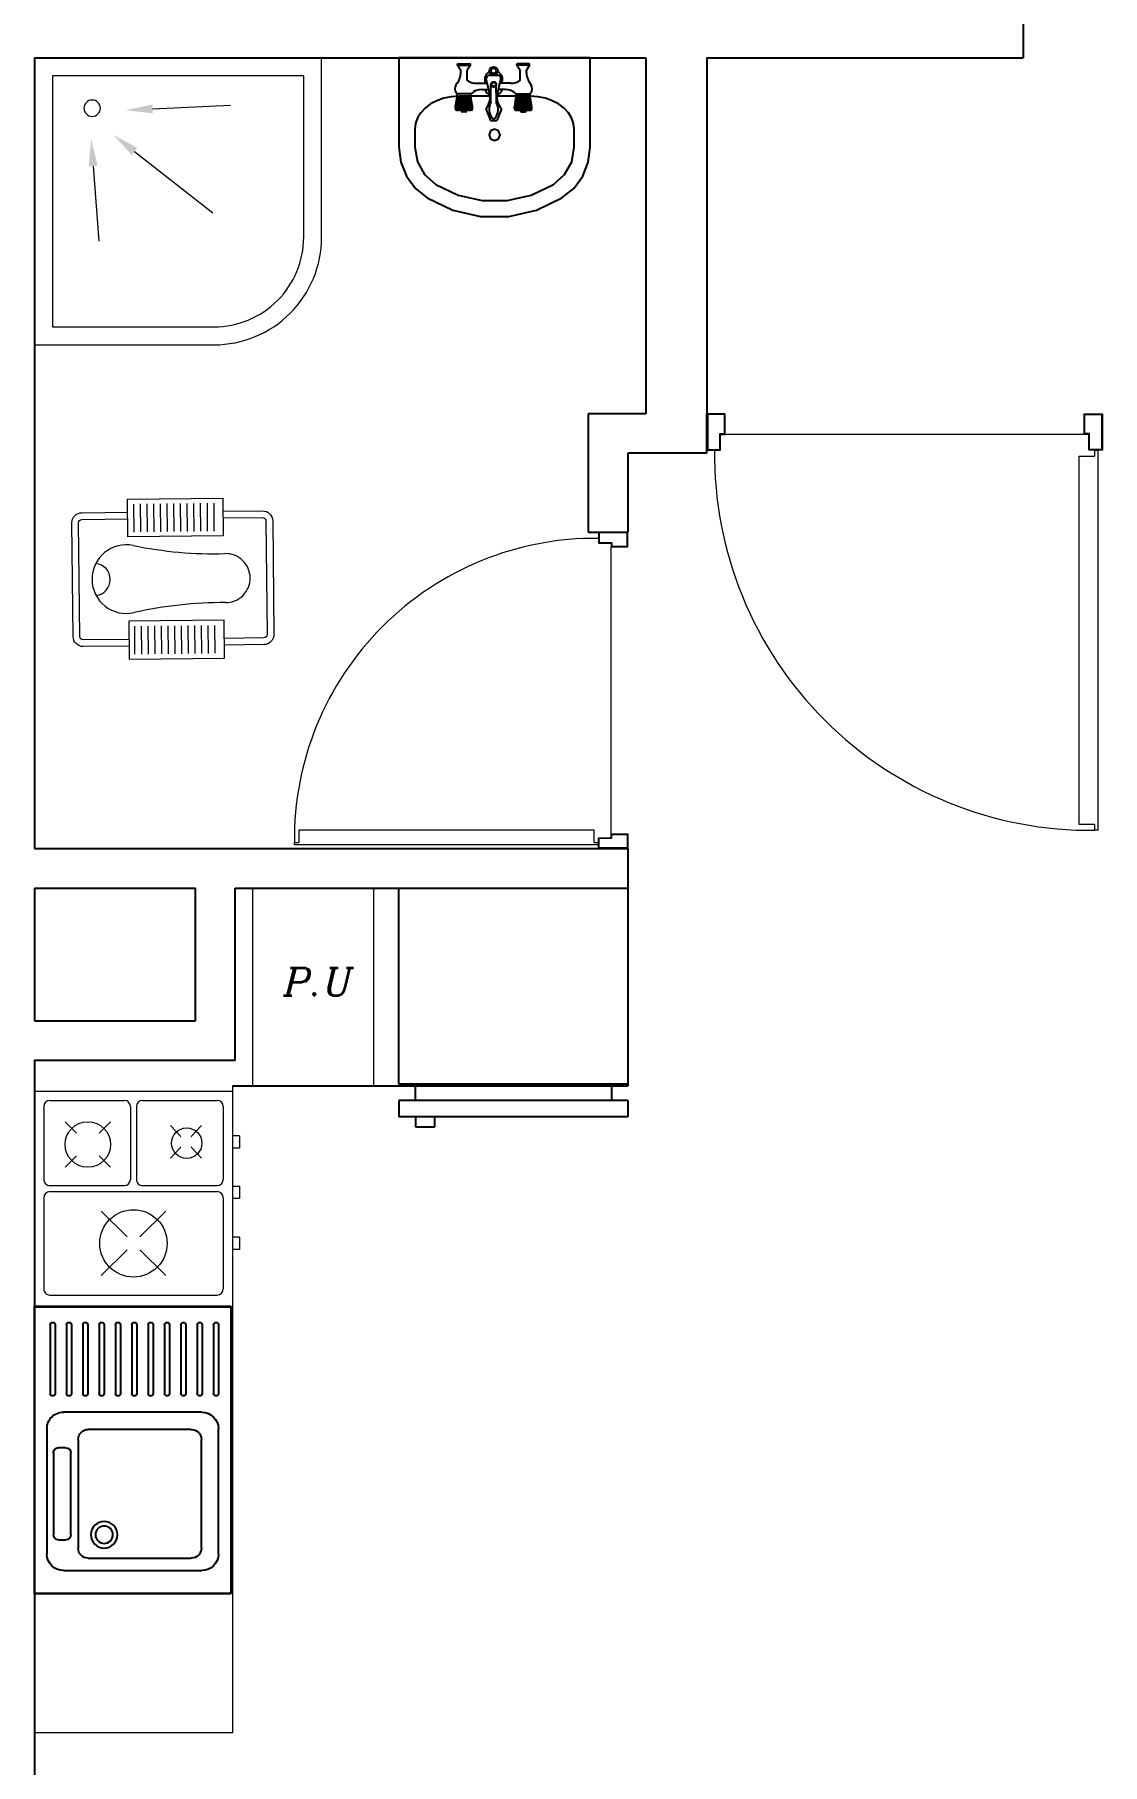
# Model space of a CAD drawing. Header units: inches. Extents: x 70 to 1974, y -315 to 363.
# Drawn here: x 110.259 to 112.959, y -291.575 to -287.199 of the extents above; entities that cross this region are included whole.
import ezdxf

# ---------------------------------------------------------------- set-up
doc = ezdxf.new("R2010")
doc.units = ezdxf.units.IN
doc.header["$MEASUREMENT"] = 0
doc.layers.add('1', color=19, linetype='Continuous', lineweight=5)
doc.layers.add('LAYER1', color=8, linetype='Continuous', lineweight=9)
doc.layers.add('fer', color=8, linetype='Continuous')
doc.layers.add('Fur', color=1, linetype='Continuous')
doc.layers.add('moble', color=7, linetype='Continuous', lineweight=5, true_color=0x32414e)
doc.styles.add('Italic', font='italic.shx', dxfattribs={"height": 0.7})

# ---------------------------------------------------------------- blocks, each defined once
blk = doc.blocks.new('k1')
at = {"true_color": 0x636466}
h = blk.add_hatch(color=251, dxfattribs=at)
h.dxf.hatch_style = 1
h.paths.add_polyline_path([(-454.8273, -165.5709), (-455.4496, -165.5709), (-455.4496, -165.7093), (-454.827, -165.7093)])
h.paths.add_polyline_path([(-454.6889, -165.5709), (-454.8273, -165.5709), (-454.827, -165.7093), (-454.6886, -165.7093)])
h.paths.add_polyline_path([(-454.066, -165.5709), (-454.6889, -165.5709), (-454.6886, -165.7093), (-454.2044, -165.7093), (-454.2044, -166.9545), (-454.827, -166.9545), (-454.827, -167.6464), (-454.6886, -167.6464), (-454.6886, -167.0929), (-454.066, -167.0929)])
h.paths.add_polyline_path([(-454.6886, -165.7093), (-454.827, -165.7093), (-454.827, -166.2627), (-455.4496, -166.2627), (-455.4496, -167.7847), (-454.2044, -167.7847), (-454.2044, -169.03), (-454.827, -169.03), (-454.827, -169.7218), (-454.6886, -169.7218), (-454.6886, -169.1683), (-454.066, -169.1683), (-454.066, -167.6464), (-455.3113, -167.6464), (-455.3113, -166.4011), (-454.6886, -166.4011)])
h.paths.add_polyline_path([(-454.6886, -167.7847), (-454.827, -167.7847), (-454.827, -168.3382), (-455.4496, -168.3382), (-455.4496, -169.7218), (-455.3113, -169.7218), (-455.3113, -168.4765), (-454.6886, -168.4765)], flags=17)
h.paths.add_polyline_path([(-454.066, -169.7218), (-455.4496, -169.7218), (-455.4496, -169.8602), (-454.2044, -169.8602), (-454.2044, -171.1054), (-454.827, -171.1054), (-454.827, -171.7972), (-454.6886, -171.7972), (-454.6886, -171.2438), (-454.066, -171.2438)])
h.paths.add_polyline_path([(-458.6892, -165.0145), (-454.9148, -165.0145), (-454.9148, -164.5635), (-458.6892, -164.5635)], flags=9)
h.paths.add_polyline_path([(-467.6094, -178.781), (-470.9072, -178.781), (-470.9072, -178.172), (-467.6094, -178.172)], flags=9)
h.paths.add_polyline_path([(-466.9314, -177.1188), (-469.4875, -177.1188), (-469.4875, -176.3458), (-466.9314, -176.3458)], flags=9)
h.paths.add_polyline_path([(-467.782, -172.2588), (-469.571, -172.2588), (-469.571, -171.5854), (-467.782, -171.5854)], flags=9)
h.paths.add_polyline_path([(-468.5506, -174.7927), (-470.3011, -174.7927), (-470.3011, -174.3652), (-468.5506, -174.3652)], flags=9)
h.paths.add_polyline_path([(-467.724, -173.4899), (-470.475, -173.4899), (-470.475, -173.0249), (-467.724, -173.0249)], flags=9)
h.paths.add_polyline_path([(-470.1495, -195.6182), (-469.6815, -195.6499), (-469.5863, -195.1099), (-470.0543, -195.0782)], flags=9)
h.paths.add_polyline_path([(-466.5696, -183.2086), (-469.999, -183.2375), (-470.0038, -182.6675), (-466.5744, -182.6386)], flags=9)
h.paths.add_polyline_path([(-470.4775, -170.5279), (-466.2838, -170.5279), (-466.2838, -170.0268), (-470.4775, -170.0268)], flags=9)
h.paths.add_polyline_path([(-470.5932, -194.8322), (-470.1252, -194.864), (-470.03, -194.324), (-470.498, -194.2922)], flags=9)
h.paths.add_polyline_path([(-468.4209, -194.8572), (-469.8633, -194.8693), (-469.8685, -194.2619), (-468.426, -194.2497)], flags=9)
h.paths.add_polyline_path([(-465.5931, -194.8452), (-466.798, -194.8554), (-466.8029, -194.2854), (-465.5979, -194.2752)], flags=9)
h.paths.add_polyline_path([(-467.9684, -194.8161), (-466.945, -194.8479), (-466.8497, -194.3079), (-467.8732, -194.2761)], flags=9)
h.paths.add_polyline_path([(-469.799, -184.4538), (-469.1236, -184.4761), (-469.0569, -184.093), (-469.7323, -184.0708)], flags=9)
h.paths.add_polyline_path([(-469.1453, -184.2226), (-469.0563, -184.2308), (-469.0318, -184.09), (-469.1208, -184.0818)], flags=9)
h.paths.add_polyline_path([(-470.5157, -184.1154), (-470.4516, -184.1217), (-470.4325, -184.0123), (-470.4966, -184.0059)], flags=9)
h.paths.add_polyline_path([(-470.6037, -184.4456), (-470.5006, -184.4539), (-470.4756, -184.3103), (-470.5787, -184.3019)], flags=9)
h.paths.add_polyline_path([(-470.709, -184.3939), (-469.7872, -184.4137), (-469.7278, -184.0728), (-470.6497, -184.053)], flags=9)
h.paths.add_polyline_path([(-469.7588, -183.8392), (-469.0834, -183.8615), (-469.0167, -183.4785), (-469.6921, -183.4562)], flags=9)
h.paths.add_polyline_path([(-469.105, -183.5893), (-469.016, -183.5975), (-468.9914, -183.4567), (-469.0805, -183.4486)], flags=9)
h.paths.add_polyline_path([(-470.5202, -183.5029), (-470.4561, -183.5093), (-470.437, -183.3999), (-470.5011, -183.3935)], flags=9)
h.paths.add_polyline_path([(-470.6082, -183.8331), (-470.5051, -183.8415), (-470.48, -183.6978), (-470.5831, -183.6895)], flags=9)
h.paths.add_polyline_path([(-470.7135, -183.7814), (-469.7916, -183.8012), (-469.7323, -183.4604), (-470.6541, -183.4406)], flags=9)
h.paths.add_polyline_path([(-465.6149, -193.0711), (-467.5548, -193.0875), (-467.5599, -192.4875), (-465.6199, -192.4711)], flags=9)
h.paths.add_polyline_path([(-465.5919, -179.8895), (-468.5893, -179.9148), (-468.5943, -179.3223), (-465.5969, -179.297)], flags=9)
h.paths.add_polyline_path([(-465.6018, -175.972), (-467.8293, -175.9908), (-467.8343, -175.3983), (-465.6068, -175.3795)], flags=9)
h.paths.add_polyline_path([(-465.6108, -178.7758), (-467.6932, -178.7933), (-467.6983, -178.1859), (-465.6159, -178.1683)], flags=9)
h.paths.add_polyline_path([(-465.6114, -174.8525), (-467.4339, -174.8679), (-467.4389, -174.2754), (-465.6164, -174.26)], flags=9)
h.paths.add_polyline_path([(-465.6135, -173.5351), (-467.6159, -173.552), (-467.6208, -172.9745), (-465.6184, -172.9576)], flags=9)
h.paths.add_polyline_path([(-465.6428, -172.0947), (-466.6803, -172.1034), (-466.6839, -171.6759), (-465.6464, -171.6672)], flags=9)
h.paths.add_polyline_path([(-465.6319, -190.9788), (-467.6657, -190.9788), (-467.6657, -190.4838), (-465.6319, -190.4838)], flags=9)
h.paths.add_polyline_path([(-465.5058, -186.5578), (-470.98, -186.604), (-470.9848, -186.0269), (-465.5107, -185.9807)], flags=9)
h.paths.add_polyline_path([(-465.6236, -192.0283), (-466.566, -192.0283), (-466.566, -191.4476), (-465.6236, -191.4476)], flags=9)
h.paths.add_polyline_path([(-465.6178, -195.6192), (-467.5577, -195.6356), (-467.5621, -195.1106), (-465.6222, -195.0942)], flags=9)
h.paths.add_polyline_path([(-468.9301, -195.7628), (-469.5151, -195.7628), (-469.5151, -194.9678), (-468.9301, -194.9678)], flags=9)
h.paths.add_polyline_path([(-467.7114, -185.6325), (-468.7261, -185.6325), (-468.7261, -185.1645), (-467.7114, -185.1645)], flags=9)
h.paths.add_polyline_path([(-465.5775, -185.5774), (-467.3556, -185.5924), (-467.3589, -185.194), (-465.5809, -185.179)], flags=9)
h.paths.add_polyline_path([(-466.7994, -185.0812), (-470.154, -185.0812), (-470.154, -184.6089), (-466.7994, -184.6089)], flags=9)
h.paths.add_polyline_path([(-467.3876, -184.4307), (-469.0551, -184.4448), (-469.0581, -184.0854), (-467.3907, -184.0713)], flags=9)
h.paths.add_polyline_path([(-467.4014, -183.7842), (-468.6794, -183.795), (-468.6828, -183.3956), (-467.4048, -183.3848)], flags=9)
h.paths.add_polyline_path([(-466.1721, -184.3294), (-466.5931, -184.3329), (-466.5961, -183.9785), (-466.1751, -183.9749)], flags=9)
h.paths.add_polyline_path([(-465.5422, -183.8968), (-467.1946, -183.9107), (-467.1976, -183.5562), (-465.5452, -183.5423)], flags=9)
h.paths.add_polyline_path([(-465.5998, -185.0631), (-466.7915, -185.0732), (-466.7948, -184.6851), (-465.603, -184.6751)], flags=9)
h.paths.add_polyline_path([(-470.8394, -185.0329), (-470.1704, -185.0536), (-470.1082, -184.7007), (-470.7771, -184.6799)], flags=9)
h.paths.add_polyline_path([(-455.7041, -188.4483), (-455.7534, -188.4483), (-455.7534, -188.3003), (-455.7041, -188.3003)], flags=9)
h.paths.add_polyline_path([(-454.6421, -188.5378), (-455.6951, -188.5378), (-455.6951, -188.1414), (-454.6421, -188.1414)], flags=9)
h.paths.add_polyline_path([(-455.2675, -187.4118), (-455.3168, -187.4118), (-455.3168, -187.2638), (-455.2675, -187.2638)], flags=9)
h.paths.add_polyline_path([(-454.6153, -187.5187), (-455.2501, -187.5187), (-455.2501, -187.0937), (-454.6153, -187.0937)], flags=9)
h.paths.add_polyline_path([(-455.1079, -180.2095), (-455.1572, -180.2095), (-455.1572, -180.0615), (-455.1079, -180.0615)], flags=9)
h.paths.add_polyline_path([(-454.8899, -181.0596), (-454.9392, -181.0596), (-454.9392, -180.9116), (-454.8899, -180.9116)], flags=9)
h.paths.add_polyline_path([(-454.9792, -182.0033), (-455.0285, -182.0033), (-455.0285, -181.8553), (-454.9792, -181.8553)], flags=9)
h.paths.add_polyline_path([(-455.364, -183.8516), (-455.4133, -183.8516), (-455.4133, -183.7036), (-455.364, -183.7036)], flags=9)
h.paths.add_polyline_path([(-455.4829, -184.7282), (-455.5322, -184.7282), (-455.5322, -184.5803), (-455.4829, -184.5803)], flags=9)
h.paths.add_polyline_path([(-454.6382, -186.5421), (-455.3193, -186.5421), (-455.3193, -186.1171), (-454.6382, -186.1171)], flags=9)
h.paths.add_polyline_path([(-454.1336, -187.4826), (-454.6903, -187.4826), (-454.6903, -187.1401), (-454.1336, -187.1401)], flags=9)
h.paths.add_polyline_path([(-454.1336, -186.4979), (-454.6903, -186.4979), (-454.6903, -186.1555), (-454.1336, -186.1555)], flags=9)
h.paths.add_polyline_path([(-454.1252, -184.8325), (-455.4929, -184.8325), (-455.4929, -184.3829), (-454.1252, -184.3829)], flags=9)
h.paths.add_polyline_path([(-454.0916, -184.0507), (-455.3708, -184.0507), (-455.3708, -183.5072), (-454.0916, -183.5072)], flags=9)
h.paths.add_polyline_path([(-454.2617, -182.1053), (-454.9537, -182.1053), (-454.9537, -181.6802), (-454.2617, -181.6802)], flags=9)
h.paths.add_polyline_path([(-454.2808, -181.1745), (-454.8871, -181.1745), (-454.8871, -180.729), (-454.2808, -180.729)], flags=9)
h.paths.add_polyline_path([(-454.1459, -180.3219), (-455.0831, -180.3219), (-455.0831, -179.8723), (-454.1459, -179.8723)], flags=9)
h.paths.add_polyline_path([(-454.0779, -173.2627), (-457.3478, -173.3197), (-457.3641, -172.3875), (-454.0942, -172.3304)], flags=9)
h.paths.add_polyline_path([(-454.1368, -185.4166), (-455.1911, -185.4166), (-455.1911, -185.1486), (-454.1368, -185.1486)], flags=9)
h.paths.add_polyline_path([(-454.116, -185.9599), (-455.045, -185.9599), (-455.045, -185.69), (-454.116, -185.69)], flags=9)
h.paths.add_polyline_path([(-454.0871, -190.734), (-454.8312, -190.734), (-454.8312, -190.4296), (-454.0871, -190.4296)], flags=9)
h.paths.add_polyline_path([(-454.1336, -188.5324), (-454.6903, -188.5324), (-454.6903, -188.1899), (-454.1336, -188.1899)], flags=9)
h.paths.add_polyline_path([(-455.303, -186.4325), (-455.3523, -186.4325), (-455.3523, -186.2845), (-455.303, -186.2845)], flags=9)
h.paths.add_polyline_path([(-455.5882, -190.8044), (-456.639, -190.8044), (-456.639, -190.3918), (-455.5882, -190.3918)], flags=9)
h.paths.add_polyline_path([(-454.0999, -190.1558), (-454.8496, -190.1558), (-454.8496, -189.8345), (-454.0999, -189.8345)], flags=9)
h.paths.add_polyline_path([(-456.5306, -190.1388), (-455.7239, -190.1388), (-455.7239, -189.8611), (-456.5306, -189.8611)], flags=9)
h.paths.add_polyline_path([(-454.2327, -175.6578), (-456.1559, -175.6578), (-456.1559, -175.326), (-454.2327, -175.326)], flags=9)
blk = doc.blocks.new('DR100K')
at = {"color": 0}
blk.add_line((-0.0463, -0.0524), (-0.9537, -0.0524), dxfattribs=at)
at = {"color": 0, "linetype": 'Continuous'}
for p, q in [((-0.0591, -0.5731), (-0.0591, -0.1073)), ((-0.0591, -0.1073), (-0.0197, -0.1073)), ((-0.0192, -0.1073), (-0.0192, -0.0923)), ((-0.0192, -0.0923), (-0.0115, -0.0923)), ((-0.0115, -0.0923), (-0.0115, -0.5731)), ((-0.0591, -1.0389), (-0.0591, -0.5731)), ((-0.0115, -0.5731), (-0.0115, -1.0539)), ((-0.0197, -1.0389), (-0.0591, -1.0389)), ((-0.0192, -1.0539), (-0.0192, -1.0389)), ((-0.0115, -1.0539), (-0.0192, -1.0539))]:
    blk.add_line(p, q, dxfattribs=at)
for points in [[(-0.9537, -0.0524), (-0.9537, 0), (-1, 0), (-1, -0.0923), (-0.9658, -0.0923), (-0.9658, -0.0524)], [(-0.0463, -0.0524), (-0.0463, 0), (0, 0), (0, -0.0923), (-0.0342, -0.0923), (-0.0342, -0.0524)], [(-0.9557, -0.0505), (-0.9557, -0.0019), (-0.9981, -0.0019), (-0.9981, -0.0904), (-0.9677, -0.0904), (-0.9677, -0.0505)], [(-0.0443, -0.0505), (-0.0443, -0.0019), (-0.0019, -0.0019), (-0.0019, -0.0904), (-0.0323, -0.0904), (-0.0323, -0.0505)]]:
    blk.add_lwpolyline(points, close=True, dxfattribs=at)
blk.add_arc((-0.0294, -0.1026), 0.9514, 179.3821, 270.6161, dxfattribs=at)
blk = doc.blocks.new('REFREJRATOR')
at = {"layer": 'fer', "linetype": 'Continuous'}
for p, q in [((0, 0), (-0.6433, 0)), ((-0.6433, 0), (-0.6433, -0.5514)), ((0, -0.5514), (0, 0)), ((-0.6433, -0.5514), (0, -0.5514)), ((-0.5974, -0.5514), (-0.5974, -0.5974)), ((-0.046, -0.5514), (-0.046, -0.5974)), ((-0.6433, -0.5974), (-0.6433, -0.6433)), ((-0.6433, -0.5974), (0, -0.5974)), ((0, -0.5974), (0, -0.6433)), ((-0.6433, -0.6433), (0, -0.6433)), ((-0.1007, -0.6712), (-0.1007, -0.6433)), ((-0.0472, -0.6712), (-0.1007, -0.6712)), ((-0.0472, -0.6433), (-0.0472, -0.6712))]:
    blk.add_line(p, q, dxfattribs=at)
blk = doc.blocks.new('ss2')
at = {"layer": 'moble', "linetype": 'Continuous'}
for p, q in [((792.6975, -347.2132, -10.8), (792.6975, -346.7132, -10.8)), ((792.6975, -346.7132, -10.8), (793.244, -346.7132, -10.8)), ((792.8104, -346.695, -10.8), (792.8104, -346.7132, -10.8)), ((792.8104, -346.695, -10.8), (792.8104, -346.7132, -10.8)), ((792.8104, -346.695, -10.8), (792.8104, -346.7132, -10.8)), ((792.8104, -346.695, -10.8), (792.8411, -346.695, -10.8)), ((792.8411, -346.695, -10.8), (792.8411, -346.7132, -10.8)), ((792.9381, -346.695, -10.8), (792.9689, -346.695, -10.8)), ((792.9381, -346.695, -10.8), (792.9381, -346.7132, -10.8)), ((792.9689, -346.695, -10.8), (792.9689, -346.7132, -10.8)), ((793.0668, -346.695, -10.8), (793.0975, -346.695, -10.8)), ((793.0668, -346.695, -10.8), (793.0668, -346.7132, -10.8)), ((793.0975, -346.695, -10.8), (793.0975, -346.7132, -10.8)), ((793.244, -347.2132, -10.8), (793.244, -346.7132, -10.8)), ((792.7206, -346.9401, -10.8), (792.7206, -346.7516, -10.8)), ((792.736, -346.7363, -10.8), (792.9206, -346.7363, -10.8)), ((792.936, -346.9401, -10.8), (792.936, -346.7516, -10.8)), ((792.9514, -347.1747, -10.8), (792.9514, -346.7516, -10.8)), ((792.9668, -346.7363, -10.8), (793.1975, -346.7363, -10.8)), ((793.2129, -347.1747, -10.8), (793.2129, -346.7516, -10.8)), ((792.7845, -346.7915, -10.8), (792.812, -346.8175, -10.8)), ((792.8392, -346.8175, -10.8), (792.8668, -346.7915, -10.8)), ((792.7845, -346.8693, -10.8), (792.812, -346.8432, -10.8)), ((792.8392, -346.8432, -10.8), (792.8668, -346.8693, -10.8)), ((793.0006, -346.8816, -10.8), (793.0658, -346.9469, -10.8)), ((793.0985, -346.9469, -10.8), (793.1637, -346.8816, -10.8)), ((792.736, -346.9555, -10.8), (792.9206, -346.9555, -10.8)), ((792.736, -346.9709, -10.8), (792.9206, -346.9709, -10.8)), ((793.0006, -347.0448, -10.8), (793.0658, -346.9795, -10.8)), ((793.0985, -346.9795, -10.8), (793.1637, -347.0448, -10.8)), ((792.7206, -347.1747, -10.8), (792.7206, -346.9863, -10.8)), ((792.7745, -347.0209, -10.8), (792.8033, -347.0497, -10.8)), ((792.861, -347.0497, -10.8), (792.8898, -347.0209, -10.8)), ((792.936, -347.1747, -10.8), (792.936, -346.9863, -10.8)), ((792.7745, -347.1363, -10.8), (792.8033, -347.1074, -10.8)), ((792.861, -347.1074, -10.8), (792.8898, -347.1363, -10.8)), ((792.736, -347.1901, -10.8), (792.9206, -347.1901, -10.8)), ((792.9668, -347.1901, -10.8), (793.1975, -347.1901, -10.8)), ((792.6975, -347.2132, -10.8), (793.244, -347.2132, -10.8))]:
    blk.add_line(p, q, dxfattribs=at)
at = {"layer": 'moble', "linetype": 'Continuous', "elevation": -10.8}
for points in [[(792.812, -346.8175), (792.812, -346.8168)], [(792.812, -346.844), (792.812, -346.8432)], [(792.8392, -346.8168), (792.8392, -346.8175)], [(792.8392, -346.8432), (792.8392, -346.844)]]:
    blk.add_lwpolyline(points, dxfattribs=at)
at = {"layer": 'moble', "linetype": 'Continuous'}
for centre, radius in [((792.8287, -346.8286, -10.8), 0.0385), ((793.0822, -346.9632, -10.8), 0.0852), ((792.8322, -347.0786, -10.8), 0.0577)]:
    blk.add_circle(centre, radius, dxfattribs=at)
for centre, start, end in [((792.736, -346.7516, -10.8), 90, 180), ((792.9206, -346.7516, -10.8), 360, 90), ((792.9668, -346.7516, -10.8), 90, 180), ((793.1975, -346.7516, -10.8), 0, 90), ((792.736, -346.9401, -10.8), 180, 270), ((792.9206, -346.9401, -10.8), 270, 0), ((792.736, -346.9863, -10.8), 90, 180), ((792.9206, -346.9863, -10.8), 360, 90), ((792.736, -347.1747, -10.8), 180, 270), ((792.9206, -347.1747, -10.8), 270, 360), ((792.9668, -347.1747, -10.8), 180, 270), ((793.1975, -347.1747, -10.8), 270, 0)]:
    blk.add_arc(centre, 0.0154, start, end, dxfattribs=at)
for p in [(792.8257, -346.695, -10.8), (792.9381, -346.695, -10.8), (793.0822, -346.695, -10.8)]:
    blk.add_point(p, dxfattribs=at)
blk = doc.blocks.new('si')
at = {"layer": 'Fur', "color": 252}
for p, q in [((143.4973, 63.8661, -10.8), (143.4973, 64.3619, -10.8)), ((143.5967, 64.3307, -10.8), (143.914, 64.3307, -10.8)), ((144.1764, 64.3311, -10.8), (144.003, 64.3311, -10.8)), ((144.2239, 63.8661, -10.8), (144.2239, 64.3619, -10.8)), ((143.5552, 63.9387, -10.8), (143.5552, 64.2892, -10.8)), ((143.6119, 64.2877, -10.8), (143.8864, 64.2877, -10.8)), ((143.9555, 64.2892, -10.8), (143.9555, 63.9387, -10.8)), ((144.1764, 64.3187, -10.8), (144.003, 64.3187, -10.8)), ((144.1764, 64.2898, -10.8), (144.003, 64.2898, -10.8)), ((143.5865, 64.0017, -10.8), (143.5865, 64.2623, -10.8)), ((143.9119, 64.2623, -10.8), (143.9119, 64.0017, -10.8)), ((144.1764, 64.2774, -10.8), (144.003, 64.2774, -10.8)), ((144.1764, 64.2485, -10.8), (144.003, 64.2485, -10.8)), ((144.1764, 64.2361, -10.8), (144.003, 64.2361, -10.8)), ((144.1764, 64.2072, -10.8), (144.003, 64.2072, -10.8)), ((144.1764, 64.1948, -10.8), (144.003, 64.1948, -10.8)), ((144.1764, 64.1658, -10.8), (144.003, 64.1658, -10.8)), ((144.1764, 64.1534, -10.8), (144.003, 64.1534, -10.8)), ((144.1764, 64.1245, -10.8), (144.003, 64.1245, -10.8)), ((144.1764, 64.1121, -10.8), (144.003, 64.1121, -10.8)), ((144.1764, 64.0832, -10.8), (144.003, 64.0832, -10.8)), ((144.1764, 64.0708, -10.8), (144.003, 64.0708, -10.8)), ((144.1764, 64.0419, -10.8), (144.003, 64.0419, -10.8)), ((144.1764, 64.0295, -10.8), (144.003, 64.0295, -10.8)), ((143.8864, 63.9763, -10.8), (143.6119, 63.9763, -10.8)), ((144.1764, 64.0005, -10.8), (144.003, 64.0005, -10.8)), ((144.1764, 63.9882, -10.8), (144.003, 63.9882, -10.8)), ((143.633, 63.9258, -10.8), (143.633, 63.9454, -10.8)), ((143.6453, 63.9577, -10.8), (143.8531, 63.9577, -10.8)), ((143.8654, 63.9454, -10.8), (143.8654, 63.9258, -10.8)), ((144.1764, 63.9592, -10.8), (144.003, 63.9592, -10.8)), ((144.1764, 63.9468, -10.8), (144.003, 63.9468, -10.8)), ((143.914, 63.8972, -10.8), (143.5967, 63.8972, -10.8)), ((143.8531, 63.9135, -10.8), (143.6453, 63.9135, -10.8)), ((144.1764, 63.9179, -10.8), (144.003, 63.9179, -10.8)), ((144.1764, 63.9055, -10.8), (144.003, 63.9055, -10.8))]:
    blk.add_line(p, q, dxfattribs=at)
at = {"layer": 'Fur', "color": 252, "elevation": -10.8}
blk.add_lwpolyline([(144.2239, 64.3619), (143.4973, 64.3619), (143.4973, 63.8661), (144.2239, 63.8661)], close=True, dxfattribs=at)
at = {"layer": 'Fur', "color": 252}
for radius in [0.0337, 0.0221]:
    blk.add_circle((143.6456, 64.042, -10.8), radius, dxfattribs=at)
for centre, radius, start, end in [((143.5967, 64.2892, -10.8), 0.0415, 90, 180), ((143.914, 64.2892, -10.8), 0.0415, 0, 90), ((144.003, 64.3249, -10.8), 0.0062, 90, 270), ((144.1764, 64.3249, -10.8), 0.0062, 270, 90), ((143.6119, 64.2623, -10.8), 0.0255, 90, 180), ((143.8864, 64.2623, -10.8), 0.0255, 0, 90), ((144.003, 64.2836, -10.8), 0.0062, 90, 270), ((144.1764, 64.2836, -10.8), 0.0062, 270, 90), ((144.003, 64.2423, -10.8), 0.0062, 90, 270), ((144.1764, 64.2423, -10.8), 0.0062, 270, 90), ((144.003, 64.201, -10.8), 0.0062, 90, 270), ((144.1764, 64.201, -10.8), 0.0062, 270, 90), ((144.003, 64.1596, -10.8), 0.0062, 90, 270), ((144.1764, 64.1596, -10.8), 0.0062, 270, 90), ((144.003, 64.1183, -10.8), 0.0062, 90, 270), ((144.1764, 64.1183, -10.8), 0.0062, 270, 90), ((144.003, 64.077, -10.8), 0.0062, 90, 270), ((144.1764, 64.077, -10.8), 0.0062, 270, 90), ((144.003, 64.0357, -10.8), 0.0062, 90, 270), ((144.1764, 64.0357, -10.8), 0.0062, 270, 90), ((143.6119, 64.0017, -10.8), 0.0255, 180, 270), ((143.8864, 64.0017, -10.8), 0.0255, 270, 0), ((144.003, 63.9944, -10.8), 0.0062, 90, 270), ((144.1764, 63.9944, -10.8), 0.0062, 270, 90), ((143.5967, 63.9387, -10.8), 0.0415, 180, 270), ((143.6453, 63.9454, -10.8), 0.0123, 90, 180), ((143.8531, 63.9454, -10.8), 0.0123, 0, 90), ((143.914, 63.9387, -10.8), 0.0415, 270, 0), ((144.003, 63.953, -10.8), 0.0062, 90, 270), ((144.1764, 63.953, -10.8), 0.0062, 270, 90), ((143.6453, 63.9258, -10.8), 0.0123, 180, 270), ((143.8531, 63.9258, -10.8), 0.0123, 270, 0), ((144.003, 63.9117, -10.8), 0.0062, 90, 270), ((144.1764, 63.9117, -10.8), 0.0062, 270, 90)]:
    blk.add_arc(centre, radius, start, end, dxfattribs=at)
blk = doc.blocks.new('Bath4')
for p, q in [((-0.652, -0.5264), (-0.6377, -0.3365)), ((-0.5472, -0.5632), (-0.3492, -0.4082)), ((-0.5019, -0.6708), (-0.3044, -0.6801))]:
    blk.add_line(p, q)
for points in [[(-0.0742, -0.8), (-0.8, -0.8), (-0.8, -0.0742), (-0.3464, -0.0742, -0.414214), (-0.0742, -0.3464)], [(-0.1196, -0.7546), (-0.7546, -0.7546), (-0.7546, -0.1196), (-0.3464, -0.1196, -0.414214), (-0.1196, -0.3464)]]:
    blk.add_lwpolyline(points, format="xyb", close=True)
blk.add_circle((-0.6545, -0.6727), 0.0207)
for points in [[(-0.6633, -0.5255), (-0.6407, -0.5272), (-0.6571, -0.5942)], [(-0.5542, -0.5542), (-0.5402, -0.5721), (-0.6008, -0.6051)], [(-0.5014, -0.6595), (-0.5024, -0.6822), (-0.5699, -0.6677)]]:
    blk.add_solid(points)
blk = doc.blocks.new('DASTSHO')
at = {"layer": 'fer', "linetype": 'Continuous'}
h = blk.add_hatch(dxfattribs=at)
h.set_pattern_fill('EMPTY_FILL', color=256, scale=1000000.0, style=0)
h.set_pattern_definition([(0, (1000000, 1000000), (0, 1000000), [1e-05, -1000000])])
h.paths.add_polyline_path([(-0.3, 0), (-0.3, -0.28), (-0.2973, -0.3116), (-0.2894, -0.3424), (-0.2764, -0.3713), (-0.2586, -0.3976), (-0.2368, -0.4206), (-0.2113, -0.4396), (-0.145, -0.4727), (-0.0738, -0.4931), (0, -0.4999), (0.0738, -0.4931), (0.145, -0.4727), (0.2113, -0.4396), (0.2368, -0.4206), (0.2586, -0.3976), (0.2764, -0.3713), (0.2894, -0.3424), (0.2973, -0.3116), (0.3, -0.28), (0.3, 0)], flags=0)
at = {"layer": 'fer', "linetype": 'ByBlock'}
for p, q in [((-0.3, 0), (-0.3, -0.28)), ((-0.27, 0), (-0.3, 0)), ((0.27, 0), (-0.27, 0)), ((0.3, 0), (0.27, 0)), ((0.3, -0.28), (0.3, 0)), ((-0.2177, -0.1575), (-0.2315, -0.1722)), ((-0.2007, -0.1447), (-0.2177, -0.1575)), ((-0.181, -0.1344), (-0.2007, -0.1447)), ((-0.1592, -0.1267), (-0.181, -0.1344)), ((-0.136, -0.1221), (-0.1592, -0.1267)), ((-0.112, -0.1205), (-0.136, -0.1221)), ((-0.0138, -0.1205), (-0.112, -0.1205)), ((0.112, -0.1205), (0.0075, -0.1205)), ((0.136, -0.1221), (0.112, -0.1205)), ((0.1592, -0.1267), (0.136, -0.1221)), ((0.181, -0.1344), (0.1592, -0.1267)), ((0.2007, -0.1447), (0.181, -0.1344)), ((0.2177, -0.1575), (0.2007, -0.1447)), ((0.2315, -0.1722), (0.2177, -0.1575)), ((-0.2479, -0.206), (-0.25, -0.224)), ((-0.2417, -0.1886), (-0.2479, -0.206)), ((-0.2315, -0.1722), (-0.2417, -0.1886)), ((0.2417, -0.1886), (0.2315, -0.1722)), ((0.2479, -0.206), (0.2417, -0.1886)), ((0.25, -0.224), (0.2479, -0.206)), ((-0.25, -0.224), (-0.25, -0.28)), ((0.25, -0.28), (0.25, -0.224))]:
    blk.add_line(p, q, dxfattribs=at)
at = {"layer": 'fer'}
for p, q in [((-0.1161, -0.0184), (-0.0761, -0.0184)), ((-0.1161, -0.0234), (-0.1161, -0.0184)), ((-0.1161, -0.0234), (-0.0761, -0.0234)), ((-0.1161, -0.0234), (-0.1061, -0.0384)), ((-0.1061, -0.0471), (-0.1061, -0.0384)), ((-0.0761, -0.0234), (-0.0861, -0.0384)), ((-0.0861, -0.0709), (-0.0861, -0.0384)), ((-0.0761, -0.0234), (-0.0761, -0.0184)), ((0.0698, -0.0234), (0.0698, -0.0184)), ((0.1098, -0.0184), (0.0698, -0.0184)), ((0.0698, -0.0234), (0.0798, -0.0384)), ((0.1098, -0.0234), (0.0698, -0.0234)), ((0.0798, -0.0709), (0.0798, -0.0384)), ((0.1098, -0.0234), (0.0998, -0.0384)), ((0.0998, -0.0471), (0.0998, -0.0384)), ((0.1098, -0.0234), (0.1098, -0.0184)), ((-0.1236, -0.1037), (-0.1179, -0.1127)), ((-0.0611, -0.1037), (-0.0661, -0.1057)), ((-0.0571, -0.0795), (-0.0229, -0.0795)), ((-0.0404, -0.0995), (-0.0184, -0.0995)), ((-0.0142, -0.1177), (-0.026, -0.0656)), ((-0.0161, -0.0545), (0.0098, -0.0545)), ((-0.0117, -0.1399), (-0.0115, -0.0831)), ((0.0054, -0.1399), (0.0052, -0.0831)), ((0.0079, -0.1177), (0.0197, -0.0656)), ((0.0341, -0.0995), (0.012, -0.0995)), ((0.0508, -0.0795), (0.0166, -0.0795)), ((0.0548, -0.1037), (0.0598, -0.1057)), ((0.1173, -0.1037), (0.1115, -0.1127)), ((-0.1231, -0.1604), (-0.1231, -0.153)), ((-0.1228, -0.153), (-0.1179, -0.1214)), ((-0.1228, -0.1604), (-0.1228, -0.153)), ((-0.1202, -0.153), (-0.1158, -0.1214)), ((-0.1202, -0.1604), (-0.1202, -0.153)), ((-0.1148, -0.1214), (-0.1189, -0.153)), ((-0.1189, -0.1604), (-0.1189, -0.153)), ((-0.1179, -0.1214), (-0.1179, -0.1127)), ((-0.0743, -0.1127), (-0.1179, -0.1127)), ((-0.1179, -0.153), (-0.1139, -0.1214)), ((-0.0743, -0.1214), (-0.1179, -0.1214)), ((-0.1179, -0.1604), (-0.1179, -0.153)), ((-0.1128, -0.1214), (-0.1164, -0.153)), ((-0.1164, -0.1604), (-0.1164, -0.153)), ((-0.1152, -0.153), (-0.1118, -0.1214)), ((-0.1152, -0.1604), (-0.1152, -0.153)), ((-0.1135, -0.153), (-0.1104, -0.1214)), ((-0.1135, -0.1604), (-0.1135, -0.153)), ((-0.1085, -0.153), (-0.1064, -0.1214)), ((-0.1085, -0.1644), (-0.1085, -0.153)), ((-0.1055, -0.153), (-0.1041, -0.1214)), ((-0.1055, -0.1644), (-0.1055, -0.153)), ((-0.1018, -0.1214), (-0.1027, -0.153)), ((-0.1027, -0.1644), (-0.1027, -0.153)), ((-0.0982, -0.153), (-0.0982, -0.1214)), ((-0.0982, -0.1644), (-0.0982, -0.153)), ((-0.0982, -0.1644), (-0.0982, -0.153)), ((-0.0961, -0.1644), (-0.0961, -0.1214)), ((-0.094, -0.153), (-0.094, -0.1214)), ((-0.094, -0.1644), (-0.094, -0.153)), ((-0.0904, -0.1214), (-0.0895, -0.153)), ((-0.0895, -0.1644), (-0.0895, -0.153)), ((-0.0867, -0.153), (-0.0881, -0.1214)), ((-0.0867, -0.1644), (-0.0867, -0.153)), ((-0.0837, -0.153), (-0.0858, -0.1214)), ((-0.0837, -0.1644), (-0.0837, -0.153)), ((-0.0787, -0.153), (-0.0817, -0.1214)), ((-0.077, -0.153), (-0.0804, -0.1214)), ((-0.0794, -0.1214), (-0.0758, -0.153)), ((-0.0787, -0.1604), (-0.0787, -0.153)), ((-0.0743, -0.153), (-0.0783, -0.1214)), ((-0.0774, -0.1214), (-0.0733, -0.153)), ((-0.077, -0.1604), (-0.077, -0.153)), ((-0.072, -0.153), (-0.0764, -0.1214)), ((-0.0758, -0.1604), (-0.0758, -0.153)), ((-0.0729, -0.1114), (-0.0743, -0.1127)), ((-0.0743, -0.1214), (-0.0743, -0.1127)), ((-0.0694, -0.153), (-0.0743, -0.1214)), ((-0.0743, -0.1604), (-0.0743, -0.153)), ((-0.0733, -0.1604), (-0.0733, -0.153)), ((-0.072, -0.1604), (-0.072, -0.153)), ((-0.0694, -0.1604), (-0.0694, -0.153)), ((-0.0691, -0.1604), (-0.0691, -0.153)), ((-0.0279, -0.1595), (-0.0128, -0.1962)), ((0.0216, -0.1595), (0.0065, -0.1962)), ((0.0628, -0.1604), (0.0628, -0.153)), ((0.0631, -0.153), (0.068, -0.1214)), ((0.0631, -0.1604), (0.0631, -0.153)), ((0.0656, -0.153), (0.07, -0.1214)), ((0.0656, -0.1604), (0.0656, -0.153)), ((0.0665, -0.1114), (0.068, -0.1127)), ((0.0711, -0.1214), (0.067, -0.153)), ((0.067, -0.1604), (0.067, -0.153)), ((0.068, -0.1127), (0.1115, -0.1127)), ((0.068, -0.1214), (0.068, -0.1127)), ((0.068, -0.1214), (0.1115, -0.1214)), ((0.068, -0.153), (0.0719, -0.1214)), ((0.068, -0.1604), (0.068, -0.153)), ((0.0731, -0.1214), (0.0694, -0.153)), ((0.0694, -0.1604), (0.0694, -0.153)), ((0.0707, -0.153), (0.0741, -0.1214)), ((0.0707, -0.1604), (0.0707, -0.153)), ((0.0724, -0.153), (0.0754, -0.1214)), ((0.0724, -0.1604), (0.0724, -0.153)), ((0.0774, -0.153), (0.0794, -0.1214)), ((0.0774, -0.1644), (0.0774, -0.153)), ((0.0803, -0.153), (0.0818, -0.1214)), ((0.0803, -0.1644), (0.0803, -0.153)), ((0.084, -0.1214), (0.0831, -0.153)), ((0.0831, -0.1644), (0.0831, -0.153)), ((0.0877, -0.153), (0.0877, -0.1214)), ((0.0877, -0.1644), (0.0877, -0.153)), ((0.0898, -0.1644), (0.0898, -0.1214)), ((0.0918, -0.153), (0.0919, -0.1214)), ((0.0918, -0.1644), (0.0918, -0.153)), ((0.0918, -0.1644), (0.0918, -0.153)), ((0.0955, -0.1214), (0.0964, -0.153)), ((0.0964, -0.1644), (0.0964, -0.153)), ((0.0992, -0.153), (0.0978, -0.1214)), ((0.0992, -0.1644), (0.0992, -0.153)), ((0.1022, -0.153), (0.1001, -0.1214)), ((0.1022, -0.1644), (0.1022, -0.153)), ((0.1072, -0.153), (0.1041, -0.1214)), ((0.1089, -0.153), (0.1055, -0.1214)), ((0.1065, -0.1214), (0.1101, -0.153)), ((0.1072, -0.1604), (0.1072, -0.153)), ((0.1115, -0.153), (0.1076, -0.1214)), ((0.1084, -0.1214), (0.1126, -0.153)), ((0.1089, -0.1604), (0.1089, -0.153)), ((0.1139, -0.153), (0.1095, -0.1214)), ((0.1101, -0.1604), (0.1101, -0.153)), ((0.1115, -0.1214), (0.1115, -0.1127)), ((0.1165, -0.153), (0.1115, -0.1214)), ((0.1115, -0.1604), (0.1115, -0.153)), ((0.1126, -0.1604), (0.1126, -0.153)), ((0.1139, -0.1604), (0.1139, -0.153)), ((0.1165, -0.1604), (0.1165, -0.153)), ((0.1168, -0.1604), (0.1168, -0.153)), ((-0.0731, -0.1644), (-0.1191, -0.1644)), ((-0.1051, -0.1654), (-0.1051, -0.1644)), ((-0.0911, -0.1694), (-0.1011, -0.1694)), ((-0.0871, -0.1654), (-0.0871, -0.1644)), ((-0.0128, -0.1962), (0.0065, -0.1962)), ((0.0668, -0.1644), (0.1128, -0.1644)), ((0.0808, -0.1654), (0.0808, -0.1644)), ((0.0848, -0.1694), (0.0948, -0.1694)), ((0.0988, -0.1654), (0.0988, -0.1644))]:
    blk.add_line(p, q, dxfattribs=at)
at = {"layer": 'fer', "linetype": 'ByBlock'}
blk.add_lwpolyline([(0, -0.224), (-0.0124, -0.2291), (-0.0175, -0.2415), (-0.0124, -0.2539), (0, -0.259), (0.0124, -0.2539), (0.0175, -0.2415), (0.0124, -0.2291)], close=True, dxfattribs=at)
blk.add_lwpolyline([(0, -0.224), (-0.0124, -0.2291), (-0.0175, -0.2415), (-0.0124, -0.2539), (0, -0.259), (0.0124, -0.2539), (0.0175, -0.2415), (0.0124, -0.2291)], close=True, dxfattribs=at)
for points in [[(-0.3, -0.28), (-0.294, -0.3272), (-0.2764, -0.3713), (-0.2482, -0.4096), (-0.2113, -0.4396)], [(-0.25, -0.28), (-0.2422, -0.3258), (-0.2197, -0.3664), (-0.1849, -0.3972)], [(0.1849, -0.3972), (0.2197, -0.3664), (0.2422, -0.3258), (0.25, -0.28)], [(0.2113, -0.4396), (0.2482, -0.4096), (0.2764, -0.3713), (0.294, -0.3272), (0.3, -0.28)], [(-0.1849, -0.3972), (-0.1147, -0.4307), (-0.0389, -0.4478), (0.0389, -0.4478), (0.1147, -0.4307), (0.1849, -0.3972)], [(-0.2113, -0.4396), (-0.1311, -0.4779), (-0.0444, -0.4975), (0.0444, -0.4975), (0.1311, -0.4779), (0.2113, -0.4396)]]:
    blk.add_lwpolyline(points, dxfattribs=at)
at = {"layer": 'fer'}
for centre, radius in [((-0.0032, -0.0409), 0.0131), ((-0.0032, -0.0409), 0.00814), ((-0.0032, -0.0831), 0.00838), ((-0.0032, -0.0831), 0.00638)]:
    blk.add_circle(centre, radius, dxfattribs=at)
for centre, radius, start, end in [((-0.1561, -0.0471), 0.05, 320.0876, 0), ((-0.0032, -0.068), 0.0279, 117.5903, 204.3145), ((-0.0032, -0.068), 0.0279, 335.6855, 62.4097), ((0.1498, -0.0471), 0.05, 180, 219.9124), ((-0.0961, -0.0973), 0.0282, 140.0876, 192.9962), ((-0.0961, -0.0973), 0.0282, 60.122, 69.2491), ((-0.0571, -0.0295), 0.05, 240.122, 270), ((-0.0404, -0.1495), 0.05, 90, 130.3983), ((-0.0032, -0.0914), 0.0279, 196.9433, 246.1873), ((-0.0161, -0.0645), 0.01, 90, 186.4645), ((-0.0032, -0.0914), 0.0279, 293.8127, 343.0567), ((0.0098, -0.0645), 0.01, 353.5355, 90), ((0.0341, -0.1495), 0.05, 49.6017, 90), ((0.0508, -0.0295), 0.05, 270, 299.878), ((0.0898, -0.0973), 0.0282, 110.7509, 119.878), ((0.0898, -0.0973), 0.0282, 347.0038, 39.9124), ((-0.1191, -0.1604), 0.004, 180, 270), ((-0.1188, -0.1604), 0.004, 180, 270), ((-0.1162, -0.1604), 0.004, 180, 270), ((-0.1149, -0.1604), 0.004, 180, 270), ((-0.1139, -0.1604), 0.004, 180, 270), ((-0.1124, -0.1604), 0.004, 180, 270), ((-0.1112, -0.1604), 0.004, 180, 270), ((-0.1095, -0.1604), 0.004, 180, 270), ((-0.0827, -0.1604), 0.004, 270, 0), ((-0.081, -0.1604), 0.004, 270, 0), ((-0.0798, -0.1604), 0.004, 270, 0), ((-0.0783, -0.1604), 0.004, 270, 0), ((-0.0773, -0.1604), 0.004, 270, 0), ((-0.076, -0.1604), 0.004, 270, 0), ((-0.0734, -0.1604), 0.004, 270, 0), ((-0.0731, -0.1604), 0.004, 270, 0), ((-0.0679, -0.1231), 0.0542, 317.6979, 11.2911), ((0.0251, -0.1613), 0.0425, 149.7923, 221.2189), ((-0.0314, -0.1613), 0.0425, 318.7811, 30.2077), ((0.0616, -0.1231), 0.0542, 168.7089, 222.3021), ((0.0668, -0.1604), 0.004, 180, 270), ((0.0671, -0.1604), 0.004, 180, 270), ((0.0696, -0.1604), 0.004, 180, 270), ((0.071, -0.1604), 0.004, 180, 270), ((0.072, -0.1604), 0.004, 180, 270), ((0.0734, -0.1604), 0.004, 180, 270), ((0.0747, -0.1604), 0.004, 180, 270), ((0.0764, -0.1604), 0.004, 180, 270), ((0.1032, -0.1604), 0.004, 270, 0), ((0.1049, -0.1604), 0.004, 270, 0), ((0.1061, -0.1604), 0.004, 270, 0), ((0.1075, -0.1604), 0.004, 270, 0), ((0.1086, -0.1604), 0.004, 270, 0), ((0.1099, -0.1604), 0.004, 270, 0), ((0.1125, -0.1604), 0.004, 270, 0), ((0.1128, -0.1604), 0.004, 270, 0), ((-0.1011, -0.1654), 0.004, 180, 270), ((-0.0911, -0.1654), 0.004, 270, 0), ((-0.0032, -0.186), 0.005, 221.2189, 318.7811), ((0.0848, -0.1654), 0.004, 180, 270), ((0.0948, -0.1654), 0.004, 270, 0)]:
    blk.add_arc(centre, radius, start, end, dxfattribs=at)
blk = doc.blocks.new('KHALAF')
at = {"layer": 'LAYER1', "linetype": 'Continuous'}
for p, q in [((-0.4621, -0.1855), (-0.3784, -0.1855)), ((-0.4621, -0.2055), (-0.3784, -0.2055)), ((-0.0131, -0.1855), (-0.0968, -0.1855)), ((-0.0131, -0.2055), (-0.0968, -0.2055)), ((-0.4621, -0.2255), (-0.3784, -0.2255)), ((-0.4621, -0.2455), (-0.3784, -0.2455)), ((-0.0131, -0.2255), (-0.0968, -0.2255)), ((-0.0131, -0.2455), (-0.0968, -0.2455)), ((-0.4621, -0.2655), (-0.3784, -0.2655)), ((-0.4621, -0.2855), (-0.3784, -0.2855)), ((-0.4621, -0.3055), (-0.3784, -0.3055)), ((-0.0131, -0.2655), (-0.0968, -0.2655)), ((-0.0131, -0.2855), (-0.0968, -0.2855)), ((-0.0131, -0.3055), (-0.0968, -0.3055)), ((-0.4621, -0.3255), (-0.3784, -0.3255)), ((-0.4621, -0.3455), (-0.3784, -0.3455)), ((-0.0131, -0.3255), (-0.0968, -0.3255)), ((-0.0131, -0.3455), (-0.0968, -0.3455)), ((-0.4621, -0.3655), (-0.3784, -0.3655)), ((-0.4621, -0.3855), (-0.3784, -0.3855)), ((-0.4621, -0.4055), (-0.3784, -0.4055)), ((-0.0131, -0.3655), (-0.0968, -0.3655)), ((-0.0131, -0.3855), (-0.0968, -0.3855)), ((-0.0131, -0.4055), (-0.0968, -0.4055)), ((-0.4621, -0.4255), (-0.3784, -0.4255)), ((-0.0131, -0.4255), (-0.0968, -0.4255))]:
    blk.add_line(p, q, dxfattribs=at)
for points in [[(-0.4376, -0.1681), (-0.4376, -0.0312, -0.414214), (-0.4076, -0.0012), (-0.0676, -0.0012, -0.414214), (-0.0376, -0.0312), (-0.0376, -0.1681, -0.414214)], [(-0.4176, -0.1681), (-0.4176, -0.0312, -0.414214), (-0.4076, -0.0212), (-0.0676, -0.0212, -0.414214), (-0.0576, -0.0312), (-0.0576, -0.1681, -0.414214)], [(-0.0376, -0.4529), (-0.0376, -0.5712, -0.414214), (-0.0676, -0.6012), (-0.4076, -0.6012, -0.414214), (-0.4376, -0.5712), (-0.4376, -0.4529)], [(-0.0576, -0.4529), (-0.0576, -0.5712, -0.414214), (-0.0676, -0.5812), (-0.4076, -0.5812, -0.414214), (-0.4176, -0.5712)], [(-0.4176, -0.5712), (-0.4176, -0.4529, -0.414214)]]:
    blk.add_lwpolyline(points, format="xyb", dxfattribs=at)
for points in [[(-0.4768, -0.1681), (-0.4768, -0.4529), (-0.3637, -0.4529), (-0.3637, -0.1681)], [(0.0017, -0.1681), (0.0017, -0.4529), (-0.1114, -0.4529), (-0.1114, -0.1681)]]:
    blk.add_lwpolyline(points, close=True, dxfattribs=at)
for centre, radius, start, end in [((-0.2376, -0.1621), 0.1027, 90, 192.2454), ((-0.2376, -0.0655), 0.0484, 186.9447, 353.0553), ((-0.2376, -0.1621), 0.1027, 347.7546, 90), ((-1.5093, -0.4381), 1.1986, 359.0688, 12.2454), ((1.0341, -0.4381), 1.1986, 167.7546, 180.9312), ((-0.2376, -0.4588), 0.0733, 179.0688, 270), ((-0.2376, -0.4588), 0.0733, 270, 0.9312)]:
    blk.add_arc(centre, radius, start, end, dxfattribs=at)

msp = doc.modelspace()

# ---------------------------------------------------------------- linework, layer by layer
for p, q in [((112.75936, -285.75812), (112.75936, -287.25812)), ((110.25936, -287.25812), (110.25936, -289.25812)), ((110.25936, -287.25812), (111.80482, -287.25812)), ((111.80482, -287.25812), (111.80482, -288.15812)), ((111.95936, -287.25812), (111.95936, -288.15812)), ((111.95936, -287.25812), (112.75936, -287.25812)), ((111.65936, -288.15812), (111.65936, -288.45812)), ((111.80482, -288.15812), (111.65936, -288.15812)), ((111.95936, -288.15812), (111.95936, -288.15812)), ((111.95936, -288.25812), (111.95936, -288.15812)), ((111.75936, -288.25812), (111.75936, -288.45812)), ((111.95936, -288.25812), (111.75936, -288.25812)), ((111.65936, -288.45812), (111.75936, -288.45812)), ((110.25936, -289.25812), (111.75936, -289.25812)), ((111.75936, -289.25812), (111.75936, -289.35812)), ((110.25936, -289.35812), (110.25936, -289.69359)), ((110.25936, -289.35812), (110.66608, -289.35812)), ((110.66608, -289.69359), (110.66608, -289.35812)), ((110.76608, -289.35812), (111.75936, -289.35812)), ((110.76608, -289.79359), (110.76608, -289.35812)), ((111.75936, -289.35812), (111.75936, -289.85812)), ((110.25936, -289.69359), (110.66608, -289.69359)), ((110.25936, -289.79359), (110.25936, -293.15812)), ((110.25936, -289.79359), (110.76608, -289.79359)), ((110.75936, -289.85812), (111.75936, -289.85812))]:
    msp.add_line(p, q)
at = {"layer": 'LAYER1', "linetype": 'ByBlock'}
for p, q in [((110.75936, -289.85812), (110.75936, -291.49501)), ((110.75936, -291.49501), (110.25936, -291.49501))]:
    msp.add_line(p, q, dxfattribs=at)
msp.add_lwpolyline([(111.11753, -289.35812), (110.81067, -289.35812), (110.81067, -289.85812), (111.11753, -289.85812)], close=True, dxfattribs=at)

# ---------------------------------------------------------------- block references
msp.add_blockref('k1', (583.39411, -111.99361))
at = {"rotation": 270}
msp.add_blockref('ss2', (457.47253, 502.82537, 10.8), dxfattribs=at)
at = {"xscale": -1, "rotation": 270}
msp.add_blockref('si', (46.3933, -434.6395, 10.8), dxfattribs=at)
at = {"layer": '1', "xscale": 0.8059164504111322, "yscale": 0.8059164504111322, "zscale": 0.8059164504111322}
msp.add_blockref('DASTSHO', (111.42253, -287.25812), dxfattribs=at)
at = {"layer": 'LAYER1', "xscale": -1, "rotation": 180}
msp.add_blockref('Bath4', (111.05936, -288.05812), dxfattribs=at)
at = {"layer": 'LAYER1', "linetype": 'ByBlock'}
msp.add_blockref('DR100K', (112.95936, -288.15812), dxfattribs=at)
at = {"layer": 'LAYER1', "xscale": 0.8460000000000035, "yscale": 0.8460000000000035, "zscale": 0.8460000000000035, "rotation": 90.60155419617573}
msp.add_blockref('KHALAF', (110.35213, -288.3772), dxfattribs=at)
at = {"layer": 'LAYER1', "linetype": 'ByBlock', "xscale": 0.800000000000012, "yscale": 0.800000000000012, "zscale": 0.800000000000012, "rotation": 270}
msp.add_blockref('DR100K', (111.75936, -289.25812), dxfattribs=at)
at = {"layer": 'LAYER1', "linetype": 'ByBlock', "xscale": -0.9000000000014552, "yscale": 0.9000000000014552, "zscale": 0.9000000000014552}
msp.add_blockref('REFREJRATOR', (111.18037, -289.35812), dxfattribs=at)

# ---------------------------------------------------------------- texts
at = {"layer": 'LAYER1', "linetype": 'ByBlock', "insert": (110.88868, -289.56003), "char_height": 0.07, "attachment_point": 1, "style": 'Italic'}
msp.add_mtext_dynamic_manual_height_columns('P.U', width=0.1874758, gutter_width=1.75, heights=[0], dxfattribs=at)

doc.saveas('drawing.dxf')
